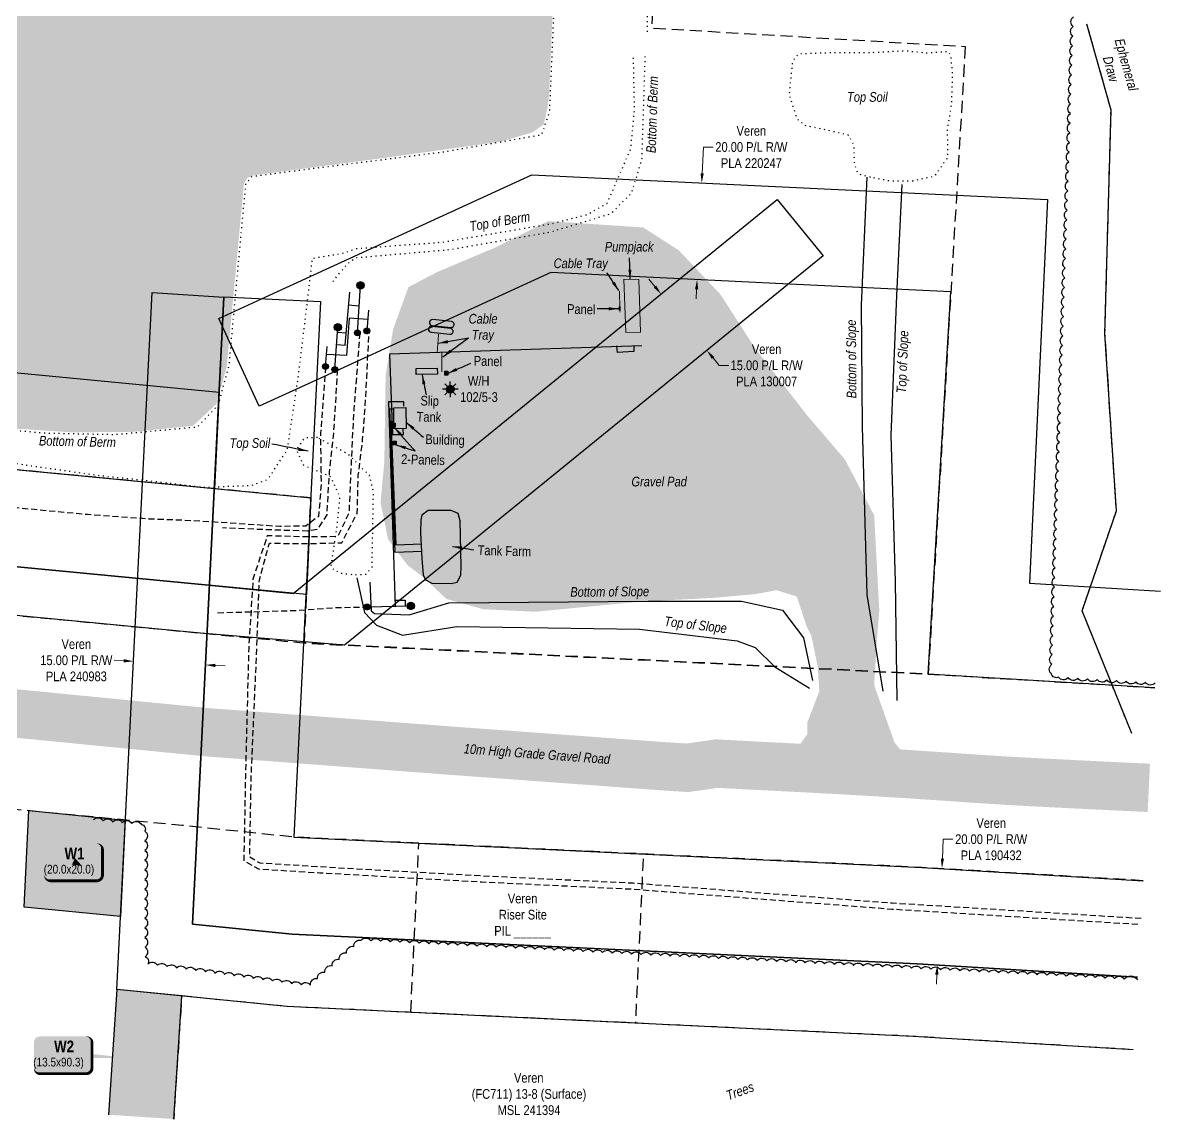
# Model space of a CAD drawing. Extents: x 478537 to 481996, y 6043277 to 6046701.
# Drawn here: x 480807 to 481996, y 6043277 to 6044410 of the extents above; entities that cross this region are included whole.
import ezdxf

# ---------------------------------------------------------------- set-up
doc = ezdxf.new("R2010")
doc.units = 0
doc.header["$LTSCALE"] = 5
doc.header["$PDSIZE"] = 0.5
for name, pattern in [('0', [1, 1, 0]), ('foc-ACCESSROAD', [3.75, 2.5, -1.25]), ('foc-TOPO', [1, 0.2, -0.8]), ('foc-TOPO-ephemeral', [6.25, 3.125, -0.625, 0.625, -0.625, 0.625, -0.625]), ('UG_PIPE', [1.875, 1.25, -0.625])]:
    doc.linetypes.add(name, pattern=pattern)
doc.layers.get('Defpoints').update_dxf_attribs({"color": 9})
for name, color, linetype in [('AS-CABLE', 224, 'foc-CABLE'), ('AS-PIPE-UG', 44, 'UG_PIPE'), ('AS-ROADS', 254, 'Continuous'), ('AS-SYMBOL', 7, 'Continuous'), ('C-RW', 13, 'Continuous'), ('C-WS', 13, 'foc-ACCESSROAD'), ('C-WS-S', 8, 'Continuous'), ('F-AR', 190, 'foc-ACCESSROAD'), ('P-TEMP-BLOCKS', 250, 'Continuous'), ('P-TEMP-H', 41, 'Continuous'), ('P-TEMP_WORKSPACE', 46, 'Continuous'), ('T-BUSH', 110, '0'), ('T-BUSH-T', 110, 'Continuous'), ('T-DRAW', 143, 'foc-TOPO-ephemeral'), ('T-GENERAL', 48, 'foc-TOPO'), ('T-SLOPE', 48, 'Continuous'), ('T-WATER-T', 170, 'Continuous')]:
    doc.layers.add(name, color=color, linetype=linetype)
for name, color, linetype, lineweight in [('AS-GENERAL', 48, 'Continuous', 18), ('C-RW-T', 13, 'Continuous', 9), ('C-WS-T', 13, 'Continuous', 9), ('T-TEXT', 48, 'Continuous', 18)]:
    doc.layers.add(name, color=color, linetype=linetype, lineweight=lineweight)
for name, color, linetype, true_color in [('AS-PIPE-AG', 7, 'Continuous', 0x7d00fa), ('AS-STRUCTURE-H', 7, 'Continuous', 0xa8a8a8), ('AS-STRUCTURE-T', 7, 'Continuous', 0x454545)]:
    doc.layers.add(name, color=color, linetype=linetype, true_color=true_color)
doc.layers.add('AS-STRUCTURE', color=7, linetype='Continuous', lineweight=30, true_color=0x595959)
doc.styles.add('80', font='ARIALN.TTF', dxfattribs={"height": 10})
doc.styles.add('80CG', font='ARIALN.TTF', dxfattribs={"height": 10})
doc.styles.add('80L', font='ARIALN.TTF', dxfattribs={"height": 10})
doc.styles.add('80LS', font='ARIALNI.TTF', dxfattribs={"height": 10})
doc.styles.add('BOLD', font='ARIALNB.TTF')
doc.styles.add('foc-LtypeFont', font='ARIALN.TTF', dxfattribs={"height": 7.35})
doc.linetypes.add('foc-CABLE', pattern='A,2,-1,["C",foc-LtypeFont,S=0.2,R=0,X=-0.625,Y=-0.75],-1.24,8', length=12.24)
doc.linetypes.add('foc-TOPO-flowdirection-NOLINE', pattern='A,0,[">",foc-LtypeFont,S=0.3,R=0,X=0,Y=-0.945],-20,[">",foc-LtypeFont,S=0.3,R=0,X=0,Y=-0.945],0', length=20)
doc.dimstyles.new('Compass 5 000', dxfattribs={"dimscale": 5, "dimtxt": 9, "dimasz": 2, "dimexe": 0.2, "dimexo": 0.0625, "dimgap": 0.5, "dimtad": 0, "dimtih": 1, "dimtoh": 1, "dimzin": 0, "dimdsep": 46, "dimtxsty": '80CG', "dimcen": 0.1, "dimse1": 1, "dimse2": 1, "dimclrd": 256, "dimclrt": 256, "dimaunit": 1, "dimadec": 4, "dimazin": 0, "dimtfac": 0.06, "dimtofl": 0, "dimtmove": 0, "dimatfit": 1, "dimfxl": 0.2, "dimtolj": 1, "dimtzin": 0, "dimlwd": -1, "dimarcsym": 0})

# ---------------------------------------------------------------- blocks, each defined once
blk = doc.blocks.new('GAS')
h = blk.add_hatch(color=255)
h.dxf.hatch_style = 1
edge = h.paths.add_edge_path()
edge.add_arc((0, 0), 0.9, 0, 360)
for p, q in [((-0.81, 0), (-1.62, 0)), ((-0.57, 0.57), (-1.14, 1.14)), ((0, 0.81), (0, 1.62)), ((0.57, 0.57), (1.14, 1.14)), ((1.62, 0), (0.81, 0)), ((-0.57, -0.57), (-1.14, -1.14)), ((0, -0.81), (0, -1.62)), ((1.14, -1.14), (0.57, -0.57))]:
    blk.add_line(p, q)
blk.add_circle((0, 0), 0.8)
blk = doc.blocks.new('*D398')
at = {"layer": 'C-RW-T', "transparency": 16777216}
for p, q in [((481460.6, 6044137.4), (481454.3, 6044145.1)), ((481520.6, 6044063.7), (481526.9, 6044055.9)), ((481526.9, 6044055.9), (481536.9, 6044055.9))]:
    blk.add_line(p, q, dxfattribs=at)
for points in [[(481461.9, 6044138.4), (481459.3, 6044136.3), (481466.9, 6044129.6)], [(481521.8, 6044064.7), (481519.3, 6044062.6), (481514.2, 6044071.4)]]:
    blk.add_solid(points, dxfattribs=at)
at = {"layer": 'Defpoints', "color": 0, "transparency": 16777216}
for p in [(481514.2, 6044071.4), (481312.3, 6044003.8), (481359.7, 6043945.7)]:
    blk.add_point(p, dxfattribs=at)
at = {"layer": 'C-RW-T', "transparency": 16777216, "insert": (481576, 6044055.9), "char_height": 10, "attachment_point": 5, "style": '80CG'}
blk.add_mtext('\\A1;Veren\\P15.00 P/L R/W\\PPLA 130007', dxfattribs=at)
blk = doc.blocks.new('*D401')
at = {"layer": 'C-RW-T', "transparency": 16777216}
for p, q in [((481509.4, 6044254.4), (481510.7, 6044281.6)), ((481510.7, 6044281.6), (481520.7, 6044281.6)), ((481503.6, 6044134.5), (481503.2, 6044124.6))]:
    blk.add_line(p, q, dxfattribs=at)
at = {"layer": 'C-RW-T', "linetype": 'Continuous', "transparency": 16777216}
for points in [[(481507.7, 6044254.4), (481511, 6044254.3), (481508.9, 6044244.4)], [(481502, 6044134.6), (481505.3, 6044134.5), (481504.1, 6044144.5)]]:
    blk.add_solid(points, dxfattribs=at)
at = {"layer": 'Defpoints', "color": 0, "linetype": 'Continuous', "transparency": 16777216}
for p in [(481644.6, 6044237.9), (481504.1, 6044144.5), (481639.8, 6044138)]:
    blk.add_point(p, dxfattribs=at)
at = {"layer": 'C-RW-T', "linetype": 'Continuous', "transparency": 16777216, "insert": (481560.2, 6044281.6), "char_height": 10, "attachment_point": 5, "style": '80CG'}
blk.add_mtext('\\A1;Veren\\P20.00 P/L R/W\\PPLA 220247', dxfattribs=at)
blk = doc.blocks.new('*D402')
at = {"layer": 'C-RW-T', "transparency": 16777216}
for p, q in [((481757.6, 6043545.9), (481758.6, 6043566)), ((481758.6, 6043566), (481768.6, 6043566)), ((481751.9, 6043426.1), (481751.4, 6043416.1))]:
    blk.add_line(p, q, dxfattribs=at)
at = {"layer": 'C-RW-T', "linetype": 'Continuous', "transparency": 16777216}
for points in [[(481756, 6043546), (481759.3, 6043545.8), (481757.2, 6043535.9)], [(481750.2, 6043426.2), (481753.6, 6043426), (481752.4, 6043436.1)]]:
    blk.add_solid(points, dxfattribs=at)
at = {"layer": 'Defpoints', "color": 0, "linetype": 'Continuous', "transparency": 16777216}
for p in [(481448.1, 6043550.6), (481443.4, 6043450.9), (481752.4, 6043436.1)]:
    blk.add_point(p, dxfattribs=at)
at = {"layer": 'C-RW-T', "linetype": 'Continuous', "transparency": 16777216, "insert": (481808.1, 6043566), "char_height": 10, "attachment_point": 5, "style": '80CG'}
blk.add_mtext('\\A1;Veren\\P20.00 P/L R/W\\PPLA 190432', dxfattribs=at)
blk = doc.blocks.new('RISER')
h = blk.add_hatch(color=255)
h.dxf.hatch_style = 1
edge = h.paths.add_edge_path()
edge.add_arc((0, 0), 0.7, 0, 360)
blk.add_hatch(color=13).paths.add_polyline_path([(0.58, -0.15), (-0.58, -0.15, 0.774597)])
at = {"color": 13}
blk.add_line((-0.58, -0.15), (0.58, -0.15), dxfattribs=at)
blk.add_circle((0, 0), 0.6, dxfattribs=at)
blk = doc.blocks.new('PIG')
h = blk.add_hatch(color=255)
h.dxf.hatch_style = 1
edge = h.paths.add_edge_path()
edge.add_arc((0, 0), 0.85, 0, 360)
at = {"layer": 'AS-SYMBOL'}
h = blk.add_hatch(color=13, dxfattribs=at)
h.dxf.hatch_style = 1
h.paths.add_polyline_path([(-0.1, 0, 1), (-0.55, 0, 1)])
h = blk.add_hatch(color=13, dxfattribs=at)
h.dxf.hatch_style = 1
h.paths.add_polyline_path([(0.1, 0, 1), (0.55, 0, 1)])
at = {"layer": 'AS-SYMBOL', "color": 13}
for centre, radius in [((0, 0), 0.75), ((-0.33, 0), 0.225), ((0.33, 0), 0.225)]:
    blk.add_circle(centre, radius, dxfattribs=at)
blk = doc.blocks.new('*D433')
at = {"layer": 'C-RW-T', "transparency": 16777216}
for p, q in [((480911.5, 6043750.5), (480901.6, 6043751)), ((481006.2, 6043745.7), (481016.2, 6043745.2))]:
    blk.add_line(p, q, dxfattribs=at)
for points in [[(480911.6, 6043752.2), (480911.5, 6043748.8), (480921.5, 6043750)], [(481006.3, 6043747.4), (481006.1, 6043744), (480996.2, 6043746.2)]]:
    blk.add_solid(points, dxfattribs=at)
at = {"layer": 'Defpoints', "color": 0, "transparency": 16777216}
for p in [(480921.5, 6043750), (480910.7, 6043536.3), (480985.4, 6043532.6)]:
    blk.add_point(p, dxfattribs=at)
at = {"layer": 'C-RW-T', "transparency": 16777216, "insert": (480862.5, 6043751), "char_height": 10, "attachment_point": 5, "style": '80CG'}
blk.add_mtext('\\A1;Veren\\P15.00 P/L R/W\\PPLA 240983', dxfattribs=at)
blk = doc.blocks.new('*U487')
at = {"true_color": 0xff8aff}
h = blk.add_hatch(color=211, dxfattribs=at)
edge = h.paths.add_edge_path()
edge.add_line((-24, -20), (24, -20))
edge.add_arc((24, -14), 6, 270, 360)
edge.add_line((30, -14), (30, 12.5))
edge.add_arc((24, 12.5), 6, 0, 90)
edge.add_line((24, 18.5), (-24, 18.5))
edge.add_arc((-24, 12.5), 6, 90, 180)
edge.add_line((-30, 12.5), (-30, -14))
edge.add_arc((-24, -14), 6, 180, 270)
at = {"color": 250, "flags": 128}
blk.add_lwpolyline([(-24, -20, 3, 3, 0), (24, -20, 3, 3, 0.414214), (30, -14, 3, 3, 0), (30, 12.5, 3, 0, 0.414214), (24, 18.5, 0, 0, 0), (-24, 18.5, 0, 0, 0.414214), (-30, 12.5, 0, 0, 0), (-30, -14, 0, 3, 0.414214)], format="xyseb", close=True, dxfattribs=at)
at = {"flags": 128}
blk.add_lwpolyline([(8.9, -4.7, 0, 7.5, 0), (0, 0, 0, 0, 0)], format="xyseb", dxfattribs=at)
at = {"color": 250}
for tag, p, height, style in [('TEMP_AREA_W1_001', (-9.2, 2.2), 12, 'BOLD'), ('ENTER_TEXT_001', (-30.7, -12.5), 9, '80')]:
    blk.add_attdef(tag, p, '', height=height, dxfattribs=dict(at, style=style))
blk = doc.blocks.new('*U488')
at = {"true_color": 0xff8aff}
h = blk.add_hatch(color=211, dxfattribs=at)
edge = h.paths.add_edge_path()
edge.add_line((-24, -20), (24, -20))
edge.add_arc((24, -14), 6, 270, 360)
edge.add_line((30, -14), (30, 12.5))
edge.add_arc((24, 12.5), 6, 0, 90)
edge.add_line((24, 18.5), (-24, 18.5))
edge.add_arc((-24, 12.5), 6, 90, 180)
edge.add_line((-30, 12.5), (-30, -14))
edge.add_arc((-24, -14), 6, 180, 270)
at = {"color": 250, "flags": 128}
blk.add_lwpolyline([(-24, -20, 3, 3, 0), (24, -20, 3, 3, 0.414214), (30, -14, 3, 3, 0), (30, 12.5, 3, 0, 0.414214), (24, 18.5, 0, 0, 0), (-24, 18.5, 0, 0, 0.414214), (-30, 12.5, 0, 0, 0), (-30, -14, 0, 3, 0.414214)], format="xyseb", close=True, dxfattribs=at)
at = {"flags": 128}
blk.add_lwpolyline([(66.3, -3.7, 0, 7.5, 0), (0, 0, 0, 0, 0)], format="xyseb", dxfattribs=at)
at = {"color": 250}
for tag, p, height, style in [('TEMP_AREA_W1_001', (-9.2, 2.2), 12, 'BOLD'), ('ENTER_TEXT_001', (-30.7, -12.5), 9, '80')]:
    blk.add_attdef(tag, p, '', height=height, dxfattribs=dict(at, style=style))

msp = doc.modelspace()

# ---------------------------------------------------------------- hatches: boundary and pattern name
at = {"layer": 'AS-ROADS'}
h = msp.add_hatch(color=256, dxfattribs=at)
h.dxf.hatch_style = 1
h.paths.add_polyline_path([(481349.675, 6044323.603), (481345.67, 6044305.043), (481333.895, 6044296.783), (481301.75, 6044287.303), (481187.885, 6044271.328), (481047.17, 6044252.553), (481039.605, 6044250.073), (481035.72, 6044243.683), (481017.95, 6044054.448), (481007.19, 6044015.878), (480983.18, 6043993.408), (480921.53, 6043987.168), (480858.965, 6043986.638), (480773.64, 6043992.263), (480694.51, 6043997.268), (480659.27, 6044004.048), (480648.71, 6044028.248), (480639.311, 6044096.811), (480597.21, 6044078.203), (480597.185, 6044021.408), (480613.665, 6043931.188), (480641.765, 6043823.613), (480673.78, 6043752.158), (480692.73, 6043735.428), (480719.79, 6043728.203), (480748.435, 6043722.823), (480528.415, 6043742.008), (480549.155, 6043743.773), (480580.725, 6043759.118), (480602.265, 6043786.973), (480607.36, 6043820.528), (480586.62, 6043918.108), (480568.83, 6044024.443), (480556.92, 6044087.323), (480544.06, 6044198.033), (480532.25, 6044288.853), (480527.89, 6044356.688), (480530.38, 6044436.113), (480537.165, 6044570.568), (480545.73, 6044751.913), (480551.59, 6044889.033), (480556.29, 6044900.328), (480564.505, 6044901.408), (480620.135, 6044901.758), (480715.86, 6044899.753), (480781.115, 6044893.328), (480894.215, 6044886.658), (481015.98, 6044880.553), (481141.43, 6044874.273), (481280.39, 6044869.043), (481353.965, 6044866.598), (481369.03, 6044862.108), (481373.775, 6044849.178), (481373.4, 6044794.818), (481366.84, 6044680.048), (481359.095, 6044524.983), (481351.22, 6044336.018)])
h = msp.add_hatch(color=256, dxfattribs=at)
h.dxf.hatch_style = 1
h.paths.add_polyline_path([(481599.267, 6043648.46), (481618.127, 6043674.688), (481618.127, 6043686.983), (481630.426, 6043718.948), (481628.786, 6043744.357), (481622.226, 6043776.322), (481617.307, 6043786.157), (481607.149, 6043816.936), (481586.161, 6043823.492), (481565.174, 6043819.559), (481521.888, 6043815.625), (481445.809, 6043811.692), (481336.937, 6043801.203), (481283.157, 6043803.825), (481245.117, 6043814.314), (481221.506, 6043836.604), (481204.454, 6043849.715), (481184.779, 6043875.938), (481176.909, 6043913.962), (481180.843, 6043955.919), (481182.155, 6044045.077), (481190.026, 6044093.59), (481205.766, 6044136.858), (481235.935, 6044152.592), (481294.962, 6044177.504), (481350.054, 6044205.038), (481448.432, 6044198.483), (481485.16, 6044174.882), (481528.446, 6044128.992), (481563.863, 6044073.923), (481617.643, 6044004.432), (481656.994, 6043958.541), (481687.163, 6043900.85), (481692.41, 6043802.513), (481689.786, 6043769.735), (481687.163, 6043725.155), (481708.151, 6043666.154), (481718.644, 6043653.042), (481734.385, 6043642.552)])
at = {"layer": 'AS-STRUCTURE-H'}
h = msp.add_hatch(color=256, dxfattribs=at)
h.dxf.hatch_style = 1
h.paths.add_polyline_path([(481213.665, 6044052.724), (481235.575, 6044052.904), (481235.81, 6044046.789), (481213.605, 6044046.369)])
h = msp.add_hatch(color=256, dxfattribs=at)
h.dxf.hatch_style = 1
h.paths.add_polyline_path([(481243.21, 6044050.029), (481246.388, 6044050.029), (481246.388, 6044045.94), (481243.21, 6044045.94)])
h = msp.add_hatch(color=256, dxfattribs=at)
h.dxf.hatch_style = 1
h.paths.add_polyline_path([(481190.55, 6044012.149), (481203.23, 6044012.279), (481203.46, 6043990.474), (481190.77, 6043990.399)])
h = msp.add_hatch(color=256, dxfattribs=at)
h.dxf.hatch_style = 1
h.paths.add_polyline_path([(481188.784, 6043996.044), (481191.963, 6043996.044), (481191.963, 6043991.955), (481188.784, 6043991.955)])
h = msp.add_hatch(color=256, dxfattribs=at)
h.dxf.hatch_style = 1
h.paths.add_polyline_path([(481190.05, 6043977.684), (481193.228, 6043977.684), (481193.228, 6043973.595), (481190.05, 6043973.595)])
h = msp.add_hatch(color=256, dxfattribs=at)
h.dxf.hatch_style = 1
h.paths.add_polyline_path([(481226.29, 6043905.834), (481219.75, 6043901.009), (481218.545, 6043896.104), (481218.14, 6043883.114), (481219.64, 6043856.164), (481220.82, 6043839.309), (481223.26, 6043834.024), (481229.91, 6043830.744), (481250.255, 6043830.459), (481256.09, 6043831.764), (481260.035, 6043838.909), (481260.17, 6043847.809), (481259.345, 6043895.019), (481257.305, 6043902.889), (481250.07, 6043905.879)])
at = {"layer": 'P-TEMP-H'}
for points in [[(480813.554, 6043595.665), (480913.018, 6043585.852), (480908.056, 6043486.153), (480808.592, 6043495.966)], [(480895.857, 6043281.177), (480963.128, 6043276.795), (480971.421, 6043403.966), (480904.401, 6043410.624)]]:
    msp.add_hatch(color=256, dxfattribs=at).paths.add_polyline_path(points)

# ---------------------------------------------------------------- linework, layer by layer
at = {"color": 13}
for points in [[(481250.299, 6044101.186), (481230.81, 6044103.187, 1), (481230.198, 6044097.222), (481249.687, 6044095.221, 1)], [(481249.307, 6044094.037), (481229.818, 6044096.037, 1), (481229.206, 6044090.072), (481248.695, 6044088.071, 1)]]:
    msp.add_lwpolyline(points, format="xyb", close=True, dxfattribs=at)
at = {"layer": 'AS-CABLE', "const_width": 0.999, "flags": 128}
for points in [[(481423.81, 6044132.779), (481424.47, 6044110.584)], [(481236.905, 6044088.404), (481235.5, 6044069.389)], [(481240.285, 6044069.629), (481240.22, 6044048.929)]]:
    msp.add_lwpolyline(points, dxfattribs=at)
at = {"layer": 'AS-GENERAL', "flags": 128}
msp.add_lwpolyline([(481430.36, 6044089.854), (481445.615, 6044090.209), (481443.945, 6044144.779), (481428.32, 6044145.144)], close=True, dxfattribs=at)
at = {"layer": 'AS-PIPE-AG', "flags": 128}
for points in [[(481152.97, 6044089.614), (481156.23, 6044138.634)], [(481131.81, 6044077.329), (481140.455, 6044076.844), (481145.265, 6044131.614)], [(481143.895, 6044118.624), (481154.56, 6044117.574)], [(481164.615, 6044112.904), (481162.755, 6044091.469)], [(481163.62, 6044103.354), (481144.625, 6044104.779), (481141.715, 6044066.024), (481120.94, 6044067.254)], [(481129.685, 6044051.549), (481132.85, 6044095.294)], [(481141.61, 6044089.204), (481132.36, 6044089.774)], [(481119.995, 6044054.719), (481121.625, 6044075.579)], [(481446.975, 6044076.234), (481186.16, 6044067.429), (481189.125, 6043984.579), (481200.53, 6043984.384), (481200.245, 6043990.029)], [(481438.645, 6044075.254), (481438.795, 6044070.254), (481421.85, 6044069.379), (481421.245, 6044076.044)], [(481201.035, 6044013.604), (481200.905, 6044018.144), (481185.285, 6044018.149), (481192.055, 6043806.714)], [(481189.56, 6044010.739), (481186.34, 6044010.614), (481191.55, 6043862.969), (481219.8, 6043863.739)], [(481187.44, 6043998.614), (481192.815, 6043870.264), (481219.49, 6043871.334)], [(481191.83, 6043813.129), (481202.255, 6043813.179), (481202.39, 6043807.049)], [(481162.935, 6043806.144), (481208.215, 6043807.194)]]:
    msp.add_lwpolyline(points, dxfattribs=at)
at = {"layer": 'AS-PIPE-UG', "flags": 128}
for points in [[(481155.469, 6044089.614), (481152.049, 6044044.354), (481149.359, 6044010.629), (481147.719, 6043980.279), (481145.944, 6043942.724), (481144.309, 6043903.279), (481132.439, 6043878.839), (481099.929, 6043878.524), (481059.839, 6043879.704), (481045.054, 6043834.844), (481040.639, 6043763.704), (481037.199, 6043629.414), (481036.594, 6043594.649), (481035.609, 6043543.68), (481035.849, 6043543.73), (481050.679, 6043535.335), (481114.139, 6043531.36), (481281.744, 6043521.945), (481437.809, 6043514.485), (481705.494, 6043493.855), (481962.645, 6043478.023)], [(481963, 6043484.009), (481705.908, 6043499.837), (481438.182, 6043520.47), (481282.055, 6043527.933), (481114.495, 6043537.346), (481052.432, 6043541.233), (481041.677, 6043547.321), (481042.59, 6043594.539), (481043.195, 6043629.298), (481049.114, 6043763.599), (481051.669, 6043834.139), (481062.044, 6043872.104), (481099.284, 6043871.654), (481136.839, 6043872.439), (481152.889, 6043903.214), (481153.964, 6043942.279), (481158.429, 6043978.924), (481160.859, 6044008.964), (481162.714, 6044044.014), (481165.254, 6044091.469)], [(481119.91, 6044054.58), (481119.905, 6044052.58), (481114.88, 6043985.25), (481115.445, 6043932.925), (481112.92, 6043899.76), (481099.545, 6043889.815), (481072.785, 6043889.33), (481011.035, 6043893.465), (480982.58, 6043895.265), (480937.915, 6043897.065), (480874.16, 6043901.615), (480790.47, 6043909.455), (480748.255, 6043913.34), (480491.98, 6043934.82), (480403.12, 6043943.635), (480339.445, 6043951.37), (480272.87, 6043957.65), (480161.735, 6043969.36), (480052.572, 6043979.877)], [(481132.184, 6044051.549), (481132.024, 6044047.399), (481130.079, 6044013.939), (481128.039, 6043982.584), (481123.854, 6043945.519), (481121.274, 6043901.514), (481111.469, 6043886.309), (481101.269, 6043884.584), (481058.864, 6043885.914), (481013.619, 6043887.909)], [(481008.539, 6043800.154), (481092.459, 6043802.674), (481131.774, 6043805.669), (481161.094, 6043805.884), (481165.434, 6043806.144)]]:
    msp.add_lwpolyline(points, dxfattribs=at)
at = {"layer": 'AS-ROADS', "const_width": 49.974, "flags": 128}
msp.add_lwpolyline([(481971.016, 6043619.127), (481934.415, 6043620.865), (481897.735, 6043622.67), (481861.44, 6043624.515), (481825.81, 6043626.405), (481790.975, 6043628.655), (481756.455, 6043631.045), (481722.255, 6043633.345), (481688.475, 6043635.44), (481655.05, 6043637.37), (481621.925, 6043639.12), (481589.125, 6043640.82), (481556.665, 6043642.475), (481524.625, 6043644.18), (481493.949, 6043639.862), (481469.105, 6043641.49), (481246.37, 6043657.845), (480999.36, 6043676.51), (480745.75, 6043701.395), (480496.515, 6043726.44), (480235.95, 6043750.405), (480032.67, 6043772.242)], dxfattribs=at)
at = {"layer": 'AS-STRUCTURE', "flags": 128}
for points in [[(481213.665, 6044052.724), (481235.575, 6044052.904), (481235.81, 6044046.789), (481213.605, 6044046.369)], [(481243.21, 6044050.029), (481246.388, 6044050.029), (481246.388, 6044045.94), (481243.21, 6044045.94)], [(481190.55, 6044012.149), (481203.23, 6044012.279), (481203.46, 6043990.474), (481190.77, 6043990.399)], [(481226.29, 6043905.834), (481219.75, 6043901.009), (481218.545, 6043896.104), (481218.14, 6043883.114), (481219.64, 6043856.164), (481220.82, 6043839.309), (481223.26, 6043834.024), (481229.91, 6043830.744), (481250.255, 6043830.459), (481256.09, 6043831.764), (481260.035, 6043838.909), (481260.17, 6043847.809), (481259.345, 6043895.019), (481257.305, 6043902.889), (481250.07, 6043905.879)]]:
    msp.add_lwpolyline(points, close=True, dxfattribs=at)
msp.add_lwpolyline([(481189.885, 6043993.124), (481190.742, 6043993.133)], dxfattribs=at)
at = {"layer": 'AS-STRUCTURE-T', "const_width": 1.999, "flags": 128}
msp.add_lwpolyline([(481424.055, 6044117.014), (481423.975, 6044112.489)], dxfattribs=at)
at = {"layer": 'AS-STRUCTURE-T', "flags": 128}
for points in [[(481188.784, 6043996.044), (481191.963, 6043996.044), (481191.963, 6043991.955), (481188.784, 6043991.955)], [(481190.05, 6043977.684), (481193.228, 6043977.684), (481193.228, 6043973.595), (481190.05, 6043973.595)]]:
    msp.add_lwpolyline(points, close=True, dxfattribs=at)
at = {"layer": 'C-RW'}
for points in [[(481977.161, 6043722.703), (481743.049, 6043736.713), (481766.37, 6044131.985), (481599.566, 6044139.967), (481487.321, 6044145.338), (481352.975, 6044151.772), (481109.796, 6044040.317), (481051.477, 6044013.588), (481012.989, 6044097.559), (481009.833, 6044104.447), (481013.496, 6044106.124), (481053.818, 6044124.605), (481333.45, 6044252.769), (481772.258, 6044231.766), (481866.129, 6044227.274), (481847.515, 6043830.637), (481983.087, 6043822.595)], [(480046.823, 6043919.892), (480995.574, 6043828.953), (481086.639, 6043820.224), (481586.953, 6044227.228), (481634.258, 6044169.078), (481139.593, 6043766.67), (480990.806, 6043779.207), (480042.054, 6043870.147)], [(481954.748, 6043348.446), (481727.499, 6043362.2), (481080.052, 6043393.174), (480904.401, 6043410.624), (480940.761, 6044131.124), (481014.88, 6044126.523), (480982.621, 6043478.087), (481085.686, 6043467.977), (481731.556, 6043437.052), (481959.277, 6043423.269)], [(481959.4, 6043423.314), (481731.465, 6043437.105), (481085.515, 6043467.96), (480982.705, 6043478.08), (481014.997, 6044126.935), (481114.821, 6044121.967), (481087.262, 6043568.218), (481736.53, 6043536.832), (481965.315, 6043523.023)], [(480056.359, 6044019.384), (481005.11, 6043928.445), (481104.745, 6043918.895), (481100.496, 6043818.896), (480995.574, 6043828.953), (480046.823, 6043919.892)]]:
    msp.add_lwpolyline(points, dxfattribs=at)
at = {"layer": 'C-RW', "flags": 128}
msp.add_lwpolyline([(480065.895, 6044118.876), (481010.082, 6044028.374), (481005.195, 6043928.437), (480056.359, 6044019.384)], dxfattribs=at)
at = {"layer": 'C-WS', "flags": 128}
for points in [[(481781.331, 6044385.542), (481743.049, 6043736.713), (481098.371, 6043768.897), (481104.745, 6043918.895), (480502.994, 6043976.573), (480478.79, 6044033.036), (480378.252, 6044267.566), (480329.078, 6044270.452), (480222.402, 6044276.719), (480272.245, 6045125.365), (480332.974, 6045121.797), (480483.733, 6045112.945), (481495.295, 6045053.529), (481457.188, 6044404.725), (481781.331, 6044385.542)], [(481208.163, 6043387.055), (481216.539, 6043561.969), (481448.633, 6043550.749), (481440.284, 6043375.967)]]:
    msp.add_lwpolyline(points, close=True, dxfattribs=at)
msp.add_lwpolyline([(481954.748, 6043348.446), (481727.499, 6043362.2), (481080.052, 6043393.174), (480971.421, 6043403.966), (480963.138, 6043276.795)], dxfattribs=at)
at = {"layer": 'F-AR', "flags": 128}
for points in [[(480042.054, 6043870.147), (480990.806, 6043779.207), (481102.275, 6043768.523), (481743.049, 6043736.713), (481977.161, 6043722.703)], [(481965.323, 6043523.157), (481736.53, 6043536.832), (481087.262, 6043568.218), (480971.733, 6043580.224), (480022.981, 6043671.164)]]:
    msp.add_lwpolyline(points, dxfattribs=at)
at = {"layer": 'P-TEMP_WORKSPACE'}
msp.add_lwpolyline([(480813.554, 6043595.665), (480913.018, 6043585.852), (480908.056, 6043486.153), (480808.592, 6043495.966)], close=True, dxfattribs=at)
msp.add_lwpolyline([(480963.128, 6043276.795), (480971.421, 6043403.966), (480904.401, 6043410.624), (480895.857, 6043281.177)], dxfattribs=at)
at = {"layer": 'T-BUSH', "linetype": 'Continuous', "flags": 128}
for points in [[(481977.46, 6043727.691, -0.52056705), (481967.483, 6043728.288, -0.52056705), (481957.506, 6043728.885, -0.52056705), (481947.529, 6043729.482, -0.52056705), (481937.552, 6043730.08, -0.52056705), (481927.575, 6043730.677, -0.52056705), (481917.598, 6043731.274, -0.52056705), (481907.621, 6043731.871, -0.52056705), (481897.644, 6043732.468, -0.52056705), (481887.668, 6043733.065, -0.52056705), (481877.691, 6043733.662, -0.52056705), (481870.563, 6043736.854, -0.52056705), (481870.896, 6043746.843, -0.52056705), (481871.229, 6043756.833, -0.52056705), (481871.563, 6043766.822, -0.52056705), (481871.896, 6043776.811, -0.52056705), (481872.229, 6043786.8, -0.52056705), (481872.563, 6043796.789, -0.52056705), (481872.896, 6043806.779, -0.52056705), (481873.229, 6043816.768, -0.52056705), (481873.562, 6043826.757, -0.52056705), (481873.896, 6043836.746, -0.52056705), (481874.229, 6043846.735, -0.52056705), (481874.562, 6043856.725, -0.52056705), (481874.896, 6043866.714, -0.52056705), (481875.229, 6043876.703, -0.52056705), (481875.562, 6043886.692, -0.52056705), (481875.896, 6043896.681, -0.52056705), (481876.229, 6043906.671, -0.52056705), (481876.562, 6043916.66, -0.52056705), (481876.896, 6043926.649, -0.52056705), (481877.229, 6043936.638, -0.52056705), (481877.562, 6043946.627, -0.52056705), (481877.895, 6043956.616, -0.52056705), (481878.229, 6043966.606, -0.52056705), (481878.562, 6043976.595, -0.52056705), (481878.895, 6043986.584, -0.52056705), (481879.229, 6043996.573, -0.52056705), (481879.562, 6044006.562, -0.52056705), (481879.895, 6044016.552, -0.52056705), (481880.229, 6044026.541, -0.52056705), (481880.562, 6044036.53, -0.52056705), (481880.895, 6044046.519, -0.52056705), (481881.229, 6044056.508, -0.52056705), (481881.562, 6044066.498, -0.52056705), (481881.895, 6044076.487, -0.52056705), (481882.228, 6044086.476, -0.52056705), (481882.562, 6044096.465, -0.52056705), (481882.895, 6044106.454, -0.52056705), (481883.228, 6044116.443, -0.52056705), (481883.562, 6044126.433, -0.52056705), (481883.895, 6044136.422, -0.52056705), (481884.228, 6044146.411, -0.52056705), (481884.562, 6044156.4, -0.52056705), (481884.895, 6044166.389, -0.52056705), (481885.228, 6044176.379, -0.52056705), (481885.562, 6044186.368, -0.52056705), (481885.895, 6044196.357, -0.52056705), (481886.228, 6044206.346, -0.52056705), (481886.561, 6044216.335, -0.52056705), (481886.895, 6044226.325, -0.52056705), (481887.228, 6044236.314, -0.52056705), (481887.561, 6044246.303, -0.52056705), (481887.895, 6044256.292, -0.52056705), (481888.228, 6044266.281, -0.52056705), (481888.561, 6044276.27, -0.52056705), (481888.895, 6044286.26, -0.52056705), (481889.228, 6044296.249, -0.52056705), (481889.561, 6044306.238, -0.52056705), (481889.895, 6044316.227, -0.52056705), (481890.228, 6044326.216, -0.52056705), (481890.561, 6044336.206, -0.52056705), (481890.894, 6044346.195, -0.52056705), (481891.228, 6044356.184, -0.52056705), (481891.561, 6044366.173, -0.52056705), (481891.894, 6044376.162, -0.52056705), (481892.228, 6044386.152, -0.52056705), (481892.561, 6044396.141, -0.52056705), (481892.894, 6044406.13, -0.52056705), (481893.228, 6044416.119, -0.52056705)], [(480880.126, 6043585.993, -0.52056705), (480890.075, 6043585.039, -0.52056705), (480900.024, 6043584.086, -0.52056705), (480909.973, 6043583.132, -0.52056705), (480919.922, 6043582.178, -0.52056705), (480929.871, 6043581.225, -0.52056705), (480933.412, 6043574.444, -0.52056705), (480933.417, 6043564.449, -0.52056705), (480933.423, 6043554.454, -0.52056705), (480933.429, 6043544.46, -0.52056705), (480933.434, 6043534.465, -0.52056705), (480933.44, 6043524.47, -0.52056705), (480933.446, 6043514.475, -0.52056705), (480933.451, 6043504.481, -0.52056705), (480933.457, 6043494.486, -0.52056705), (480933.463, 6043484.491, -0.52056705), (480933.468, 6043474.496, -0.52056705), (480933.474, 6043464.502, -0.52056705), (480933.48, 6043454.507, -0.52056705), (480933.485, 6043444.512, -0.52056705), (480936.447, 6043437.099, -0.52056705), (480946.35, 6043435.749, -0.52056705), (480956.253, 6043434.399, -0.52056705), (480966.156, 6043433.049, -0.52056705), (480976.06, 6043431.7, -0.52056705), (480985.963, 6043430.35, -0.52056705), (480995.866, 6043429, -0.52056705), (481005.769, 6043427.65, -0.52056705), (481015.672, 6043426.3, -0.52056705), (481025.575, 6043424.95, -0.52056705), (481035.479, 6043423.6, -0.52056705), (481045.382, 6043422.25, -0.52056705), (481055.285, 6043420.9, -0.52056705), (481065.188, 6043419.551, -0.52056705), (481075.091, 6043418.201, -0.52056705), (481084.994, 6043416.851, -0.52056705), (481094.898, 6043415.501, -0.52056705), (481104.454, 6043415.29, -0.52056705), (481111.921, 6043421.933, -0.52056705), (481119.388, 6043428.577, -0.52056705), (481126.855, 6043435.221, -0.52056705), (481134.322, 6043441.864, -0.52056705), (481141.789, 6043448.508, -0.52056705), (481149.256, 6043455.152, -0.52056705), (481156.81, 6043461.547, -0.52056705), (481166.792, 6043461.04, -0.52056705), (481176.774, 6043460.532, -0.52056705), (481186.756, 6043460.024, -0.52056705), (481196.738, 6043459.517, -0.52056705), (481206.72, 6043459.009, -0.52056705), (481216.701, 6043458.501, -0.52056705), (481226.683, 6043457.994, -0.52056705), (481236.665, 6043457.486, -0.52056705), (481246.647, 6043456.978, -0.52056705), (481256.629, 6043456.471, -0.52056705), (481266.611, 6043455.963, -0.52056705), (481276.592, 6043455.455, -0.52056705), (481286.574, 6043454.948, -0.52056705), (481296.556, 6043454.44, -0.52056705), (481306.538, 6043453.932, -0.52056705), (481316.52, 6043453.425, -0.52056705), (481326.502, 6043452.917, -0.52056705), (481336.484, 6043452.409, -0.52056705), (481346.465, 6043451.902, -0.52056705), (481356.447, 6043451.394, -0.52056705), (481366.429, 6043450.887, -0.52056705), (481376.411, 6043450.379, -0.52056705), (481386.393, 6043449.871, -0.52056705), (481396.375, 6043449.364, -0.52056705), (481406.356, 6043448.856, -0.52056705), (481416.338, 6043448.348, -0.52056705), (481426.32, 6043447.841, -0.52056705), (481436.302, 6043447.333, -0.52056705), (481446.284, 6043446.825, -0.52056705), (481456.266, 6043446.318, -0.52056705), (481466.248, 6043445.81, -0.52056705), (481476.229, 6043445.302, -0.52056705), (481486.211, 6043444.795, -0.52056705), (481496.193, 6043444.287, -0.52056705), (481506.175, 6043443.779, -0.52056705), (481516.157, 6043443.272, -0.52056705), (481526.139, 6043442.764, -0.52056705), (481536.12, 6043442.256, -0.52056705), (481546.102, 6043441.749, -0.52056705), (481556.084, 6043441.241, -0.52056705), (481566.066, 6043440.733, -0.52056705), (481576.048, 6043440.226, -0.52056705), (481586.03, 6043439.718, -0.52056705), (481596.012, 6043439.21, -0.52056705), (481605.993, 6043438.703, -0.52056705), (481615.975, 6043438.195, -0.52056705), (481625.957, 6043437.687, -0.52056705), (481635.939, 6043437.18, -0.52056705), (481645.921, 6043436.672, -0.52056705), (481655.903, 6043436.164, -0.52056705), (481665.884, 6043435.657, -0.52056705), (481675.866, 6043435.149, -0.52056705), (481685.848, 6043434.641, -0.52056705), (481695.83, 6043434.134, -0.52056705), (481705.812, 6043433.626, -0.52056705), (481715.794, 6043433.119, -0.52056705), (481725.776, 6043432.611, -0.52056705), (481735.757, 6043432.103, -0.52056705), (481745.739, 6043431.596, -0.52056705), (481755.721, 6043431.088, -0.52056705), (481765.703, 6043430.58, -0.52056705), (481775.685, 6043430.073, -0.52056705), (481785.667, 6043429.565, -0.52056705), (481795.648, 6043429.057, -0.52056705), (481805.63, 6043428.55, -0.52056705), (481815.612, 6043428.042, -0.52056705), (481825.594, 6043427.534, -0.52056705), (481835.576, 6043427.027, -0.52056705), (481845.558, 6043426.519, -0.52056705), (481855.54, 6043426.011, -0.52056705), (481865.521, 6043425.504, -0.52056705), (481875.503, 6043424.996, -0.52056705), (481885.485, 6043424.488, -0.52056705), (481895.467, 6043423.981, -0.52056705), (481905.449, 6043423.473, -0.52056705), (481915.431, 6043422.965, -0.52056705), (481925.412, 6043422.458, -0.52056705), (481935.394, 6043421.95, -0.52056705), (481945.376, 6043421.442, -0.52056705), (481959.272, 6043420.736, -0.52056705)]]:
    msp.add_lwpolyline(points, format="xyb", dxfattribs=at)
at = {"layer": 'T-DRAW', "flags": 128}
msp.add_lwpolyline([(481953.353, 6043675.273), (481902.167, 6043802.285), (481937.504, 6043905.659), (481925.663, 6044088.485), (481932.004, 6044319.826), (481907.055, 6044408.685)], dxfattribs=at)
at = {"layer": 'T-DRAW', "linetype": 'foc-TOPO-flowdirection-NOLINE', "flags": 128}
msp.add_lwpolyline([(481953.353, 6043675.273), (481902.167, 6043802.285), (481937.504, 6043905.659), (481925.663, 6044088.485), (481932.004, 6044319.826), (481907.055, 6044408.685)], dxfattribs=at)
at = {"layer": 'T-GENERAL', "flags": 128}
for points in [[(480310.175, 6045079.464), (480297.575, 6045082.649), (480294.24, 6045091.099), (480297.65, 6045100.164), (480316.37, 6045099.114), (480423.925, 6045089.074), (480523.68, 6045085.239), (480628.44, 6045081.269), (480857.88, 6045072.694), (480979.395, 6045064.309), (481162.675, 6045056.609), (481374.58, 6045046.049), (481448.925, 6045041.074), (481460.775, 6045035.104), (481471.365, 6045018.669), (481470.72, 6044958.209), (481471.505, 6044822.519), (481457.885, 6044588.759), (481453.05, 6044515.529), (481452.465, 6044398.429)], [(480775.295, 6043952.859), (480722.525, 6043958.284), (480675.35, 6043960.569), (480648.63, 6043965.019), (480651.135, 6043994.089), (480673.525, 6043995.584), (480770.75, 6043991.589), (480827.96, 6043986.074), (480902.455, 6043984.459), (480987.78, 6043992.399), (481009.08, 6044014.729), (481020.46, 6044056.129), (481033.185, 6044194.919), (481037.845, 6044244.024), (481043.875, 6044251.284), (481098.53, 6044258.499), (481242.2, 6044276.724), (481343.515, 6044294.399), (481351.75, 6044317.944), (481355.58, 6044407.274), (481360.77, 6044533.344), (481367.04, 6044615.799), (481375.325, 6044659.779), (481383.08, 6044859.899), (481367.15, 6044878.769), (481345.165, 6044879.884), (481124.165, 6044886.394), (480788.665, 6044902.739), (480759.335, 6044910.599), (480746.52, 6044918.314), (480710.885, 6044935.719), (480647.23, 6044978.319), (480600.605, 6045007.564), (480586.515, 6045015.089)], [(480688.125, 6043974.579), (480777.17, 6043963.234), (480801.935, 6043954.154), (480885.81, 6043942.144), (480937.89, 6043936.679), (480995.005, 6043929.874), (481044.22, 6043931.919), (481060.505, 6043938.209), (481080.61, 6043968.544), (481091.995, 6044044.679), (481102.68, 6044132.579), (481106.605, 6044166.534), (481137.91, 6044171.939), (481151.85, 6044176.699), (481241.325, 6044183.389), (481354.125, 6044202.519), (481390.56, 6044211.859), (481410.995, 6044223.359), (481435.625, 6044279.884), (481439.435, 6044320.394), (481438.3, 6044376.384)], [(481127.57, 6044142.674), (481142.84, 6044161.004), (481151.19, 6044167.244), (481249.795, 6044175.774), (481352.685, 6044193.834), (481414.87, 6044212.699), (481436.425, 6044234.129), (481447.15, 6044268.964), (481450.595, 6044376.989)], [(481683.24, 6044250.319), (481670.835, 6044253.789), (481666.83, 6044263.819), (481666.295, 6044283.229), (481660.505, 6044293.994), (481640.275, 6044298.634), (481615.655, 6044303.769), (481607.705, 6044310.504), (481599.515, 6044335.599), (481603.065, 6044370.899), (481609.315, 6044378.179), (481643.37, 6044379.309), (481685.855, 6044379.459), (481718.19, 6044381.289), (481741.735, 6044379.079), (481763.9, 6044380.624), (481766.105, 6044375.549), (481767.97, 6044357.174), (481766.895, 6044325.629), (481762.625, 6044300.109), (481763.055, 6044270.589), (481749.335, 6044251.389), (481726.85, 6044246.474), (481704.035, 6044246.284), (481686.55, 6044249.744)]]:
    msp.add_lwpolyline(points, dxfattribs=at)
msp.add_lwpolyline([(481111.645, 6043981.284), (481098.18, 6043980.749), (481089.895, 6043968.394), (481096.99, 6043952.999), (481125.07, 6043941.024), (481134.685, 6043920.044), (481131.63, 6043888.819), (481125.37, 6043847.164), (481134.05, 6043841.444), (481150.05, 6043839.479), (481161.805, 6043839.914), (481168.165, 6043847.304), (481169.585, 6043925.704), (481165.4, 6043941.894), (481143.82, 6043963.884)], close=True, dxfattribs=at)
at = {"layer": 'T-SLOPE', "flags": 128}
for points in [[(481696.415, 6043719.184), (481680.005, 6043818.664), (481675.015, 6043992.614), (481674.19, 6044118.314), (481679.915, 6044250.559)], [(481711.01, 6043709.454), (481709.23, 6043832.439), (481704.72, 6043983.674), (481710.425, 6044128.284), (481715.915, 6044242.809)], [(481152.555, 6043836.144), (481160.47, 6043800.554), (481172.7, 6043787.359), (481199.47, 6043777.149), (481255.825, 6043785.949), (481444.625, 6043783.249), (481545.675, 6043771.249), (481563.99, 6043764.364), (481584.585, 6043744.244), (481620.435, 6043722.069)], [(481165.93, 6043831.789), (481167.29, 6043801.984), (481170.65, 6043799.539), (481206.425, 6043797.959), (481247.46, 6043810.424), (481453.56, 6043812.239), (481549.84, 6043812.054), (481592.505, 6043802.834), (481613.99, 6043774.234), (481623.4, 6043729.994)]]:
    msp.add_lwpolyline(points, dxfattribs=at)

# ---------------------------------------------------------------- block references
at = {"layer": 'AS-SYMBOL', "xscale": 4.997373850000019, "yscale": 4.997373850000019, "zscale": 4.997373850000019}
for name, p in [('PIG', (481156.23, 6044138.634)), ('PIG', (481132.85, 6044095.294)), ('RISER', (481152.97, 6044089.614)), ('RISER', (481162.755, 6044091.469)), ('RISER', (481119.995, 6044054.719)), ('RISER', (481129.685, 6044051.549)), ('PIG', (481208.215, 6043807.194)), ('RISER', (481162.935, 6043806.144))]:
    msp.add_blockref(name, p, dxfattribs=at)
at = {"layer": 'C-WS-S', "xscale": 4.997373850000013, "yscale": 4.997373850000013, "zscale": 4.997373850000013}
msp.add_blockref('GAS', (481248.984, 6044031.213), dxfattribs=at)
at = {"layer": 'P-TEMP-BLOCKS'}
for name, p, values in [('*U487', (480859.517, 6043543.073), {'TEMP_AREA_W1_001': 'W1', 'ENTER_TEXT_001': '(20.0x20.0)'}), ('*U488', (480848.734, 6043343.643), {'TEMP_AREA_W1_001': 'W2', 'ENTER_TEXT_001': '(13.5x90.3)'})]:
    msp.add_blockref(name, p, dxfattribs=at).add_auto_attribs(values)

# ---------------------------------------------------------------- texts
at = {"layer": 'AS-CABLE', "char_height": 9.99475, "attachment_point": 1, "style": '80LS'}
for s, width, insert in [('\\pi0.56812;Cable Tray', 56.78912, (481355.244, 6044166.444)), ('\\pi0.56812;Cable \\P\\pi3.77585;Tray', 29.72285, (481267.424, 6044109.087))]:
    msp.add_mtext_dynamic_manual_height_columns(s, width=width, gutter_width=49.974, heights=[0], dxfattribs=dict(at, insert=insert))
at = {"layer": 'AS-STRUCTURE-T', "char_height": 9.99475, "attachment_point": 1, "rotation": 358.403167, "style": '80L'}
for s, width, insert in [('\\pi12.85361;Panel', 53.278, (481357.03, 6044119.674)), ('\\pi12.85361;Panel', 53.278, (481260.557, 6044066.054)), ('\\pi4.03151;Slip \\P\\pi0.51699;Tank', 26.16401, (481214.328, 6044024.611)), ('\\pi7.08925;Building', 53.278, (481216.263, 6043984.774)), ('\\pi4.42694;2-Panels', 53.278, (481193.909, 6043964.196)), ('\\pi0.46585;Tank Farm', 55.26196, (481276.965, 6043869.896))]:
    msp.add_mtext_dynamic_manual_height_columns(s, width=width, gutter_width=49.974, heights=[0], dxfattribs=dict(at, insert=insert))
at = {"layer": 'C-RW-T', "char_height": 10, "attachment_point": 1, "style": '80L'}
for s, width, insert in [('\\pi14.53158;Veren\\P\\pi5.24782;Riser Site\\P\\pi0.48997;PIL ______', 58.76985, (481293.959, 6043509.715)), ('\\pi54.27297;Veren\\P\\pi10.61336;(FC711) 13-8 (Surface)\\P\\pi37.35278;MSL 241394', 138.25263, (481260.563, 6043324.372))]:
    msp.add_mtext_dynamic_manual_height_columns(s, width=width, gutter_width=50, heights=[0], dxfattribs=dict(at, insert=insert))
at = {"layer": 'C-WS-T', "insert": (481258.593, 6044044.824), "char_height": 9.99475, "attachment_point": 1, "style": '80L'}
msp.add_mtext_dynamic_manual_height_columns('\\pi8.62323;W/H \\P\\pi0.66357;102/5-3', width=38.38815, gutter_width=49.974, heights=[0], dxfattribs=at)
at = {"layer": 'T-BUSH-T', "insert": (481532.232, 6043305.137), "char_height": 10, "attachment_point": 1, "rotation": 20, "style": '80LS'}
msp.add_mtext_dynamic_manual_height_columns('\\pi0.76282;Trees', width=29.35648, gutter_width=50, heights=[0], dxfattribs=at)
at = {"layer": 'T-GENERAL', "insert": (481263.463, 6043664.784), "char_height": 9.99475, "attachment_point": 1, "rotation": 355.800419, "style": '80L'}
msp.add_mtext_dynamic_manual_height_columns('{\\fArial Narrow|b0|i1|c0|p34;10m High Grade Gravel Road}', width=152.12783, gutter_width=249.735, heights=[0], dxfattribs=at)
at = {"layer": 'T-TEXT', "char_height": 9.99475, "attachment_point": 1, "style": '80LS'}
for s, insert, rotation in [('Bottom of Berm', (481451.388, 6044275.595), 88.173413), ('Top of Berm', (481268.306, 6044204.478), 9.625335), ('\\pi5.00272;Bottom of Slope', (481658.849, 6044016.749), 90.376111), ('\\pi13.7396;Top of Slope', (481709.532, 6044013.534), 87.740799), ('Bottom of Berm', (480824.004, 6043983.101), 358.758062), ('\\pi5.00272;Bottom of Slope', (481367.986, 6043826.566), 0.504557), ('\\pi13.7396;Top of Slope', (481457.308, 6043798.189), 353.227665)]:
    msp.add_mtext_dynamic_manual_height_columns(s, width=90.69974, gutter_width=49.974, heights=[0], dxfattribs=dict(at, insert=insert, rotation=rotation))
for s, width, insert in [('\\pi24.81837;Top Soil', 90.69974, (481634.273, 6044338.424)), ('\\pi1.47487;Pumpjack', 53.278, (481407.245, 6044183.606)), ('\\pi24.81837;Top Soil', 90.69974, (480996.079, 6043980.651)), ('\\pi16.98483;Gravel Pad', 90.69974, (481419.287, 6043940.77))]:
    msp.add_mtext_dynamic_manual_height_columns(s, width=width, gutter_width=49.974, heights=[0], dxfattribs=dict(at, insert=insert))
at = {"layer": 'T-WATER-T', "insert": (481945.091, 6044395.129), "char_height": 9.99475, "attachment_point": 1, "rotation": 285.683148, "style": '80L'}
msp.add_mtext_dynamic_manual_height_columns('\\pi0.32609;{\\fArial Narrow|b0|i1|c0|p34;Ephemeral \\P\\pi14.58531;Draw}', width=55.95054, gutter_width=250, heights=[0], dxfattribs=at)

# ---------------------------------------------------------------- dimensions: what is measured, and where the dimension line sits
at = {"layer": 'C-RW-T', "color": 3, "linetype": 'Continuous'}
for base, p1, p2, angle, text, picture, middle in [((481504.125, 6044144.534), (481644.617, 6044237.875), (481639.839, 6044138.04), 267.260453, 'Veren\\P20.00 P/L R/W\\PPLA 220247', '*D401', (481560.222, 6044281.569)), ((481752.39, 6043436.105), (481448.122, 6043550.65), (481443.356, 6043450.867), 267.265239, 'Veren\\P20.00 P/L R/W\\PPLA 190432', '*D402', (481808.134, 6043565.998))]:
    dim = msp.add_linear_dim(base=base, p1=p1, p2=p2, angle=angle, text=text, dimstyle='Compass 5 000', dxfattribs=at)
    dim.commit()
    dim.dimension.update_dxf_attribs({"geometry": picture, "text_midpoint": middle, "dimtype": 161})
at = {"layer": 'C-RW-T'}
for base, p1, p2, angle, text, picture, middle in [((481514.244, 6044071.443), (481312.347, 6044003.837), (481359.65, 6043945.686), 309.127067, 'Veren\\P15.00 P/L R/W\\PPLA 130007', '*D398', (481575.951, 6044055.928)), ((480921.527, 6043749.982), (480985.417, 6043532.566), (480910.745, 6043536.334), 177.111011, 'Veren\\P15.00 P/L R/W\\PPLA 240983', '*D433', (480862.466, 6043750.99))]:
    dim = msp.add_linear_dim(base=base, p1=p1, p2=p2, angle=angle, text=text, dimstyle='Compass 5 000', dxfattribs=at)
    dim.commit()
    dim.dimension.update_dxf_attribs({"geometry": picture, "text_midpoint": middle, "dimtype": 161})

# ---------------------------------------------------------------- leaders
at = {"layer": 'AS-CABLE', "path_type": 1}
for points in [[(481423.219, 6044132.923), (481410.936, 6044151.694)], [(481236.659, 6044078.726), (481267.845, 6044084.27)], [(481241.471, 6044064.886), (481267.845, 6044084.27)]]:
    msp.add_leader(points, dimstyle='Compass 5 000', override={"dimgap": 0.5, "dimtad": 0}, dxfattribs=at)
at = {"layer": 'AS-STRUCTURE-T', "path_type": 1}
for points in [[(481422.838, 6044114.393), (481400.988, 6044114.393)], [(481246.388, 6044047.655), (481270.139, 6044058.15)], [(481219.883, 6044046.488), (481224.021, 6044025.608)], [(481203.389, 6043997.24), (481221.222, 6043981.526)], [(481251.236, 6043868.729), (481273.482, 6043865.226)]]:
    msp.add_leader(points, dimstyle='Compass 5 000', override={"dimgap": 0.5, "dimtad": 0}, dxfattribs=at)
for points in [[(481190.866, 6043992.101), (481212.827, 6043967.391)], [(481193.228, 6043973.595), (481212.827, 6043967.391)]]:
    msp.add_leader(points, dimstyle='Compass 5 000', dxfattribs=at)
at = {"layer": 'T-TEXT', "path_type": 1}
for points in [[(481434.873, 6044144.991), (481434.353, 6044167.18)], [(481102, 6043967.216), (481064.549, 6043974.565)]]:
    msp.add_leader(points, dimstyle='Compass 5 000', override={"dimgap": 0.5, "dimtad": 0}, dxfattribs=at)

doc.saveas('drawing.dxf')
